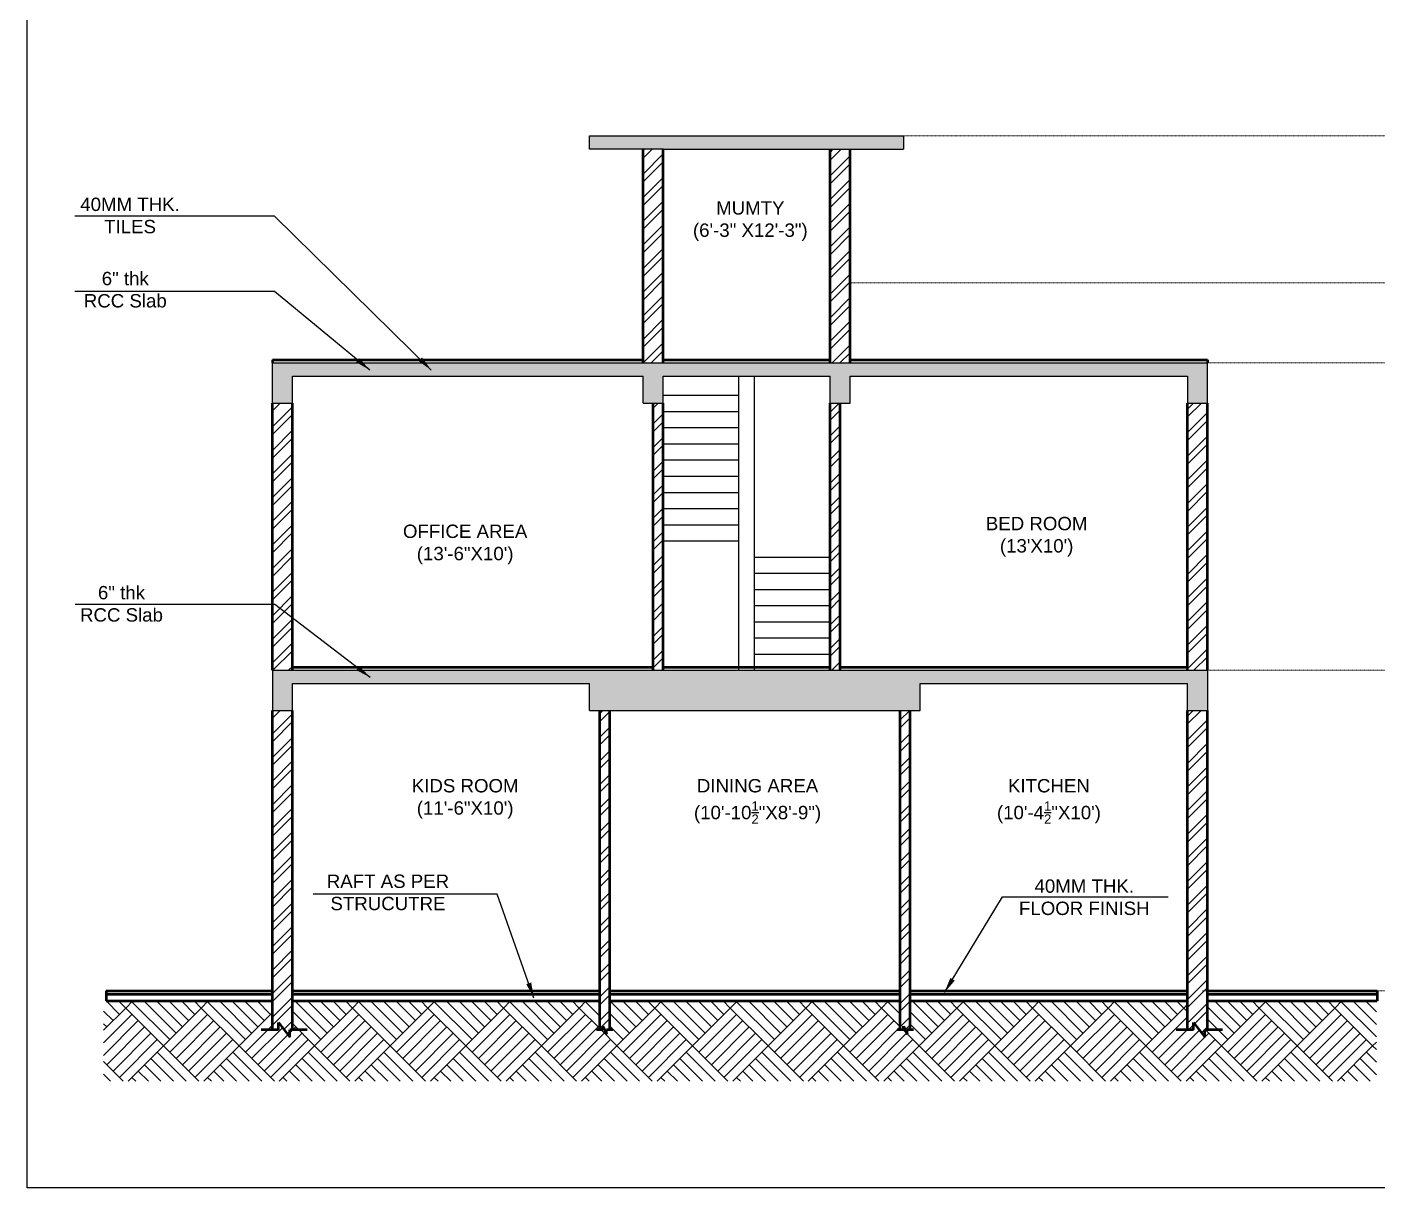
# Model space of a CAD drawing. Header units: inches. Extents: x -22123 to -20407, y -44696 to -43478.
# Drawn here: x -22123 to -21516, y -44696 to -44175 of the extents above; entities that cross this region are included whole.
import ezdxf

# ---------------------------------------------------------------- set-up
doc = ezdxf.new("R2010")
doc.units = ezdxf.units.IN
doc.header["$LTSCALE"] = 0.01
doc.header["$MEASUREMENT"] = 0
doc.linetypes.add('DASHED2', pattern=[0.375, 0.25, -0.125])
doc.layers.add('\\M+5CCEE\\M+5B3E4', color=7, linetype='Continuous')
doc.layers.add('TEXT', color=7, linetype='Continuous')
doc.layers.add('A-HATCH', color=9, linetype='Continuous', lineweight=5)
doc.layers.add('wall', color=30, linetype='Continuous', lineweight=50)
doc.styles.get("Standard").update_dxf_attribs({"font": 'arial.ttf'})
doc.dimstyles.get("Standard").update_dxf_attribs({"dimtxt": 6, "dimasz": 2, "dimexe": 0.18, "dimexo": 0.0625, "dimgap": 0.09, "dimtad": 0, "dimtih": 1, "dimtoh": 1, "dimdec": 1, "dimzin": 0, "dimdsep": 46, "dimlunit": 4, "dimtxsty": 'Standard', "dimblk": 'ARCHTICK', "dimcen": 0.09, "dimadec": 0, "dimazin": 0, "dimtfac": 1, "dimtdec": 1, "dimtofl": 0, "dimtmove": 0, "dimatfit": 3, "dimfxl": 1, "dimtolj": 1, "dimtzin": 0, "dimarcsym": 0})

# ---------------------------------------------------------------- blocks, each defined once
blk = doc.blocks.new('_ArchTick')
at = {"color": 0, "linetype": 'ByBlock', "const_width": 0.15}
blk.add_lwpolyline([(-0.5, -0.5), (0.5, 0.5)], dxfattribs=at)

msp = doc.modelspace()

# ---------------------------------------------------------------- hatches: boundary and pattern name
at = {"layer": 'A-HATCH'}
h = msp.add_hatch(color=141, dxfattribs=at)
h.dxf.hatch_style = 1
h.paths.add_polyline_path([(-21728.87061, -44229.91208), (-21728.87061, -44223.91208), (-21869.85449, -44223.91208), (-21869.85449, -44229.91208), (-21836.85545, -44229.91208)])
h = msp.add_hatch(dxfattribs=at)
h.set_pattern_fill('ANSI32', color=256, scale=20, angle=360)
h.set_pattern_definition([(45, (-440.783, 0), (-5.3033009, 5.3033009), []), (45, (-437.2475, -9e-16), (-5.3033009, 5.3033009), [])])
h.paths.add_polyline_path([(-22003.36255, -44343.91208), (-22012.36255, -44343.91208), (-22012.36255, -44463.91208), (-22003.35545, -44463.91208)])
h.paths.add_polyline_path([(-22003.35545, -44481.91208), (-22012.36255, -44481.91208), (-22012.36255, -44625.41208), (-22009.61424, -44625.41208), (-22009.61424, -44622.1138), (-22004.53521, -44628.71036), (-22004.53521, -44625.41208), (-22003.35545, -44625.41208)])
h.paths.add_polyline_path([(-21865.34434, -44625.41208), (-21863.93228, -44625.41208), (-21863.93228, -44623.76294), (-21862.26751, -44627.36828), (-21862.26751, -44625.41208), (-21860.85545, -44625.41208), (-21860.85545, -44481.91208), (-21865.34434, -44481.91208)])
h.paths.add_polyline_path([(-21725.85545, -44481.91208), (-21730.35545, -44481.91208), (-21730.35545, -44625.41208), (-21728.9434, -44625.41208), (-21728.9434, -44623.76294), (-21727.27863, -44627.36828), (-21727.27863, -44625.41208), (-21725.85545, -44625.41208)])
h.paths.add_polyline_path([(-21592.35545, -44481.91208), (-21601.35545, -44481.91208), (-21601.35545, -44625.41208), (-21598.60714, -44625.41208), (-21598.60714, -44622.1138), (-21593.52811, -44628.71036), (-21593.52811, -44625.41208), (-21592.35545, -44625.41208)])
h.paths.add_polyline_path([(-21592.35545, -44343.91208), (-21601.35545, -44343.91208), (-21601.35545, -44463.91208), (-21592.35545, -44463.91208)])
h.paths.add_polyline_path([(-21757.36965, -44343.91208), (-21761.86965, -44343.91208), (-21761.86965, -44463.91208), (-21757.36965, -44463.91208)])
h.paths.add_polyline_path([(-21836.85545, -44343.91208), (-21841.35545, -44343.91208), (-21841.35545, -44463.91208), (-21836.85545, -44463.91208)])
h.paths.add_polyline_path([(-21845.85545, -44325.91208), (-21836.85545, -44325.91208), (-21836.85545, -44229.91208), (-21845.85545, -44229.91208)])
h.paths.add_polyline_path([(-21761.86965, -44325.91208), (-21752.86965, -44325.91208), (-21752.86965, -44229.91208), (-21761.86965, -44229.91208)])
h = msp.add_hatch(color=141, dxfattribs=at)
h.dxf.hatch_style = 1
h.paths.add_polyline_path([(-21865.34434, -44331.91208), (-21845.85545, -44331.91208), (-21845.85545, -44343.91208), (-21836.85545, -44343.91208), (-21836.85545, -44331.91208), (-21761.86965, -44331.91208), (-21761.86965, -44343.91208), (-21752.86965, -44343.91208), (-21752.86965, -44331.91208), (-21601.35545, -44331.91208), (-21601.35545, -44343.91208), (-21592.35545, -44343.91208), (-21592.35545, -44325.91208), (-22012.36255, -44325.91208), (-22012.36255, -44343.91208), (-22003.36255, -44343.91208), (-22003.36255, -44331.91208)])
h.paths.add_polyline_path([(-21730.35545, -44481.91208), (-21721.35545, -44481.91208), (-21721.35545, -44469.91208), (-21601.35545, -44469.91208), (-21601.35545, -44481.91208), (-21592.35545, -44481.91208), (-21592.35545, -44463.91208), (-22012.36255, -44463.91208), (-22012.36255, -44481.91208), (-22003.36255, -44481.91208), (-22003.36255, -44469.91208), (-21869.85545, -44469.91208), (-21869.85545, -44481.91208), (-21860.85545, -44481.91208)])
h = msp.add_hatch(dxfattribs=at)
h.set_pattern_fill('AR-PARQ1', color=256, scale=2, angle=45)
h.set_pattern_definition([(135, (-440.783, 0), (-33.941125, 4e-15), [24, -24]), (135, (-437.955, 2.828), (-33.941125, 4e-15), [24, -24]), (135, (-435.126, 5.657), (-33.941125, 4e-15), [24, -24]), (135, (-432.298, 8.485), (-33.941125, 4e-15), [24, -24]), (135, (-429.47, 11.314), (-33.941125, 4e-15), [24, -24]), (135, (-426.64, 14.142), (-33.941125, 4e-15), [24, -24]), (135, (-423.812, 16.97), (-33.941125, 4e-15), [24, -24]), (45, (-457.754, 16.97), (33.941125, -4e-15), [24, -24]), (45, (-460.582, 19.8), (33.941125, -4e-15), [24, -24]), (45, (-463.41, 22.627), (33.941125, -4e-15), [24, -24]), (45, (-466.24, 25.456), (33.941125, -4e-15), [24, -24]), (45, (-469.067, 28.284), (33.941125, -4e-15), [24, -24]), (45, (-471.896, 31.113), (33.941125, -4e-15), [24, -24]), (45, (-474.724, 33.94), (33.941125, -4e-15), [24, -24])])
h.paths.add_polyline_path([(-21593.52811, -44628.71036), (-21598.60714, -44622.1138), (-21598.60714, -44625.41208), (-21601.35545, -44625.41208), (-21601.35545, -44612.41208), (-21725.85545, -44612.41208), (-21725.85545, -44625.41208), (-21727.27863, -44625.41208), (-21727.27863, -44627.36828), (-21728.9434, -44623.76294), (-21728.9434, -44625.41208), (-21730.35545, -44625.41208), (-21730.35545, -44612.41208), (-21860.85545, -44612.41208), (-21860.85545, -44625.41208), (-21862.26751, -44625.41208), (-21862.26751, -44627.36828), (-21863.93228, -44623.76294), (-21863.93228, -44625.41208), (-21865.34434, -44625.41208), (-21865.34434, -44612.41208), (-22003.35545, -44612.41208), (-22003.35545, -44625.41208), (-22004.53521, -44625.41208), (-22004.53521, -44628.71036), (-22009.61424, -44622.1138), (-22009.61424, -44625.41208), (-22012.36255, -44625.41208), (-22012.36255, -44612.41208), (-22088.18418, -44612.41208), (-22088.18418, -44648.41181), (-21516.53383, -44648.41181), (-21516.53383, -44612.41208), (-21592.35545, -44612.41208), (-21592.35545, -44625.41208), (-21593.52811, -44625.41208)])

# ---------------------------------------------------------------- linework, layer by layer
at = {"layer": '\\M+5CCEE\\M+5B3E4', "color": 153, "linetype": 'DASHED2', "lineweight": 0}
for p, q in [((-21728.87061, -44223.91208), (-21486.93282, -44223.91208)), ((-21752.86965, -44289.91208), (-21486.93282, -44289.91208)), ((-21594.58648, -44325.91208), (-21485.27921, -44325.91208)), ((-21594.58648, -44463.91208), (-21485.27921, -44463.91208)), ((-21594.58648, -44463.91208), (-21485.27921, -44463.91208)), ((-21594.58648, -44607.91208), (-21485.27921, -44607.91208))]:
    msp.add_line(p, q, dxfattribs=at)
at = {"layer": 'TEXT'}
for p, q in [((-21869.85449, -44223.91208), (-21728.87061, -44223.91208)), ((-21869.85449, -44229.91208), (-21869.85449, -44223.91208)), ((-21728.87061, -44223.91208), (-21728.87061, -44229.91208)), ((-21836.85545, -44229.91208), (-21869.85449, -44229.91208)), ((-21836.85545, -44229.91208), (-21728.87061, -44229.91208)), ((-21761.86965, -44229.91208), (-21752.86965, -44229.91208)), ((-22012.36255, -44325.91208), (-21592.35545, -44325.91208)), ((-22012.36255, -44343.91208), (-22012.36255, -44325.91208)), ((-21592.35545, -44343.91208), (-21592.35545, -44325.91208)), ((-22003.36255, -44343.91208), (-22003.36255, -44331.91208)), ((-22003.35545, -44331.91208), (-21865.34434, -44331.91208)), ((-21865.34434, -44331.91208), (-21845.85545, -44331.91208)), ((-21845.85545, -44343.91208), (-21845.85545, -44331.91208)), ((-21836.85545, -44343.91208), (-21836.85545, -44331.91208)), ((-21836.85545, -44331.91208), (-21761.86965, -44331.91208)), ((-21802.85545, -44463.91208), (-21802.85545, -44331.91208)), ((-21802.85545, -44331.91208), (-21795.86965, -44331.91208)), ((-21795.86965, -44463.91208), (-21795.86965, -44331.91208)), ((-21761.86965, -44343.91208), (-21761.86965, -44331.91208)), ((-21752.86965, -44331.91208), (-21725.85545, -44331.91208)), ((-21752.86965, -44343.91208), (-21752.86965, -44331.91208)), ((-21752.86965, -44331.91208), (-21601.35545, -44331.91208)), ((-21725.85545, -44331.91208), (-21601.35545, -44331.91208)), ((-21601.35545, -44331.91208), (-21601.35545, -44343.91208)), ((-21836.85545, -44340.4384), (-21802.85545, -44340.4384)), ((-22012.36255, -44343.91208), (-22003.36255, -44343.91208)), ((-21845.85545, -44343.91208), (-21836.85545, -44343.91208)), ((-21761.86965, -44343.91208), (-21752.86965, -44343.91208)), ((-21601.35545, -44343.91208), (-21592.35545, -44343.91208)), ((-21836.85545, -44347.70156), (-21802.85545, -44347.70156)), ((-21836.85545, -44354.96471), (-21802.85545, -44354.96471)), ((-21836.85545, -44362.22787), (-21802.85545, -44362.22787)), ((-21836.85545, -44369.49103), (-21802.85545, -44369.49103)), ((-21836.85545, -44376.75419), (-21802.85545, -44376.75419)), ((-21836.85545, -44384.01734), (-21802.85545, -44384.01734)), ((-21836.85545, -44391.2805), (-21802.85545, -44391.2805)), ((-21836.85545, -44398.54366), (-21802.85545, -44398.54366)), ((-21836.85545, -44405.80682), (-21802.85545, -44405.80682)), ((-21795.86965, -44413.06998), (-21761.86965, -44413.06998)), ((-21795.86965, -44420.33313), (-21761.86965, -44420.33313)), ((-21795.86965, -44427.59629), (-21761.86965, -44427.59629)), ((-21795.86965, -44434.85945), (-21761.86965, -44434.85945)), ((-21795.86965, -44442.12261), (-21761.86965, -44442.12261)), ((-21795.86965, -44449.38577), (-21761.86965, -44449.38577)), ((-21795.86965, -44456.64892), (-21761.86965, -44456.64892)), ((-22012.36255, -44463.91208), (-21592.35545, -44463.91208)), ((-22012.36255, -44463.91208), (-22012.36255, -44481.91208)), ((-21592.35545, -44463.91208), (-21592.35545, -44481.91208)), ((-22003.36255, -44469.91208), (-21869.85545, -44469.91208)), ((-22003.36255, -44481.91208), (-22003.36255, -44469.91208)), ((-21869.85545, -44481.91208), (-21869.85545, -44469.91208)), ((-21721.35545, -44469.91208), (-21601.35545, -44469.91208)), ((-21721.35545, -44481.91208), (-21721.35545, -44469.91208)), ((-21601.35545, -44481.91208), (-21601.35545, -44469.91208)), ((-22012.36255, -44481.91208), (-22003.36255, -44481.91208)), ((-21869.85545, -44481.91208), (-21860.85545, -44481.91208)), ((-21860.85545, -44481.91208), (-21730.35545, -44481.91208)), ((-21744.72357, -44481.91208), (-21735.72357, -44481.91208)), ((-21730.35545, -44481.91208), (-21721.35545, -44481.91208)), ((-21601.35545, -44481.91208), (-21592.35545, -44481.91208))]:
    msp.add_line(p, q, dxfattribs=at)
msp.add_lwpolyline([(-22122.54174, -43477.96482), (-20407.20715, -43477.96482), (-20407.20715, -44696.37943), (-22122.54174, -44696.37943)], close=True, dxfattribs=at)
at = {"layer": 'wall'}
for p, q in [((-21845.85545, -44325.91208), (-21845.85545, -44229.91208)), ((-21836.85545, -44325.91208), (-21836.85545, -44229.91208)), ((-21761.86965, -44325.91208), (-21761.86965, -44229.91208)), ((-21752.86965, -44325.91208), (-21752.86965, -44229.91208)), ((-22012.36255, -44324.44804), (-21845.85545, -44324.44804)), ((-22012.36255, -44324.44804), (-22012.36255, -44325.91208)), ((-21836.85545, -44324.44804), (-21761.86965, -44324.44804)), ((-21752.86965, -44324.44804), (-21592.35545, -44324.44804)), ((-21592.35545, -44324.44804), (-21592.35545, -44325.91208)), ((-22012.36255, -44463.91208), (-22012.36255, -44343.91208)), ((-22003.35545, -44463.91208), (-22003.36255, -44343.91208)), ((-21841.35545, -44463.91208), (-21841.35545, -44343.91208)), ((-21836.85545, -44463.91208), (-21836.85545, -44343.91208)), ((-21761.86965, -44463.91208), (-21761.86965, -44343.91208)), ((-21757.36965, -44463.91208), (-21757.36965, -44343.91208)), ((-21601.35545, -44463.91208), (-21601.35545, -44343.91208)), ((-21592.35545, -44463.91208), (-21592.35545, -44343.91208)), ((-22003.35554, -44462.44804), (-21841.35545, -44462.44804)), ((-21836.85545, -44462.44804), (-21761.86965, -44462.44804)), ((-21757.36965, -44462.44804), (-21601.35545, -44462.44804)), ((-22012.36255, -44625.41208), (-22012.36255, -44481.91208)), ((-22003.35545, -44625.41208), (-22003.35545, -44481.91208)), ((-21865.34434, -44625.41208), (-21865.34434, -44481.91208)), ((-21860.85545, -44625.41208), (-21860.85545, -44481.91208)), ((-21730.35545, -44625.41208), (-21730.35545, -44481.91208)), ((-21725.85545, -44625.41208), (-21725.85545, -44481.91208)), ((-21601.35545, -44625.41208), (-21601.35545, -44481.91208)), ((-21592.35545, -44625.41208), (-21592.35545, -44481.91208)), ((-22086.98554, -44607.91208), (-22012.36255, -44607.91208)), ((-22086.98554, -44607.91208), (-22086.98554, -44612.41208)), ((-22086.98554, -44609.41208), (-22012.36255, -44609.41208)), ((-22086.98554, -44612.41208), (-22012.36255, -44612.41208)), ((-22003.35545, -44607.91208), (-21865.34434, -44607.91208)), ((-22003.35545, -44609.41208), (-21865.34434, -44609.41208)), ((-22003.35545, -44612.41208), (-21865.34434, -44612.41208)), ((-21860.85545, -44607.91208), (-21730.35545, -44607.91208)), ((-21860.85545, -44609.41208), (-21730.35545, -44609.41208)), ((-21860.85545, -44612.41208), (-21730.35545, -44612.41208)), ((-21725.85545, -44607.91208), (-21601.35545, -44607.91208)), ((-21725.85545, -44609.41208), (-21601.35545, -44609.41208)), ((-21725.85545, -44612.41208), (-21601.35545, -44612.41208)), ((-21592.35545, -44607.91208), (-21516.10463, -44607.91208)), ((-21592.35545, -44609.41208), (-21516.10463, -44609.41208)), ((-21592.35545, -44612.41208), (-21516.10463, -44612.41208)), ((-21516.10463, -44607.91208), (-21516.10463, -44612.41208)), ((-22009.61424, -44625.41208), (-22017.45618, -44625.41208)), ((-22009.61424, -44625.41208), (-22009.61424, -44622.1138)), ((-22009.61424, -44622.1138), (-22004.53521, -44628.71036)), ((-21996.69326, -44625.41208), (-22004.53521, -44625.41208)), ((-22004.53521, -44628.71036), (-22004.53521, -44625.41208)), ((-21863.93228, -44625.41208), (-21866.7564, -44625.41208)), ((-21863.93228, -44625.41208), (-21863.93228, -44623.76294)), ((-21863.93228, -44623.76294), (-21862.26751, -44627.36828)), ((-21862.26751, -44627.36828), (-21862.26751, -44625.41208)), ((-21859.4434, -44625.41208), (-21862.26751, -44625.41208)), ((-21728.9434, -44625.41208), (-21731.76751, -44625.41208)), ((-21728.9434, -44625.41208), (-21728.9434, -44623.76294)), ((-21728.9434, -44623.76294), (-21727.27863, -44627.36828)), ((-21727.27863, -44627.36828), (-21727.27863, -44625.41208)), ((-21724.45451, -44625.41208), (-21727.27863, -44625.41208)), ((-21598.60714, -44625.41208), (-21606.44909, -44625.41208)), ((-21598.60714, -44625.41208), (-21598.60714, -44622.1138)), ((-21598.60714, -44622.1138), (-21593.52811, -44628.71036)), ((-21585.68617, -44625.41208), (-21593.52811, -44625.41208)), ((-21593.52811, -44628.71036), (-21593.52811, -44625.41208))]:
    msp.add_line(p, q, dxfattribs=at)

# ---------------------------------------------------------------- texts
at = {"layer": 'TEXT', "char_height": 6}
for s, insert, width, attachment_point in [('\\pxqc;{\\C0;40MM THK. \\PTILES}', (-20230.99297, -44251.69365), 3690.5600847, 3), ('\\A1;\\pxqc;MUMTY\\P(6\'-3" X12\'-3{\\H1x;")}', (-19952.41751, -44253.29772), 3690.5600847, 3), ('\\pxqc;{\\C0;6" thk \\PRCC Slab}', (-20233.13322, -44285.00568), 3690.5600847, 3), ("\\A1;\\pxqc;BED ROOM\\P(13'X10')", (-16075.05558, -44395.03435), 11188.0901116, 3), ('\\A1;\\pxqc;OFFICE AREA\\P(13\'-6"X10\')', (-16331.71697, -44398.51007), 11188.0901116, 3), ('\\pxqc;{\\C0;6" thk \\PRCC Slab}', (-20234.83721, -44426.05997), 3690.5600847, 3), ('\\A1;\\pxqc;KIDS ROOM\\P(11\'-6"X10\')', (-16331.71697, -44512.75431), 11188.0901116, 3), ('\\A1;\\pxqc;DINING AREA\\P(10\'-10{\\H0.7x;\\S1/2;}"X8\'-9")', (-16200.40354, -44512.75431), 11188.0901116, 3), ('\\A1;\\pxqc;KITCHEN\\P(10\'-4{\\H0.7x;\\S1/2;}"X10\')', (-16069.54157, -44512.75431), 11188.0901116, 3), ('\\pxqc;RAFT AS PER \\PSTRUCUTRE', (-20115.15584, -44555.64721), 3690.5600847, 3), ('\\pxqc;40MM THK. \\PFLOOR FINISH', (-23492.99094, -44557.80676), 3690.5600847, 1)]:
    msp.add_mtext(s, dxfattribs=dict(at, insert=insert, width=width, attachment_point=attachment_point))

# ---------------------------------------------------------------- leaders
at = {"layer": 'TEXT'}
for points in [[(-21940.96821, -44329.14231), (-22011.36301, -44260.05889), (-22101.12359, -44260.05889)], [(-21968.57939, -44329.14231), (-22011.36301, -44293.87237), (-22101.12359, -44293.87237)], [(-21968.40876, -44467.1445), (-22011.19237, -44434.44792), (-22100.95296, -44434.44792)], [(-21894.87894, -44611.08724), (-21911.3522, -44564.38388), (-21994.10026, -44564.38388)], [(-21710.51582, -44608.64578), (-21684.39893, -44565.6229), (-21610.0133, -44565.6229)]]:
    msp.add_leader(points, dimstyle='Standard', override={"dimtxt": 125, "dimasz": 7, "dimexo": 30, "dimgap": 2, "dimtad": 0, "dimfxl": 6, "dimfxlon": 1, "dimarcsym": 1}, dxfattribs=at)

doc.saveas('drawing.dxf')
